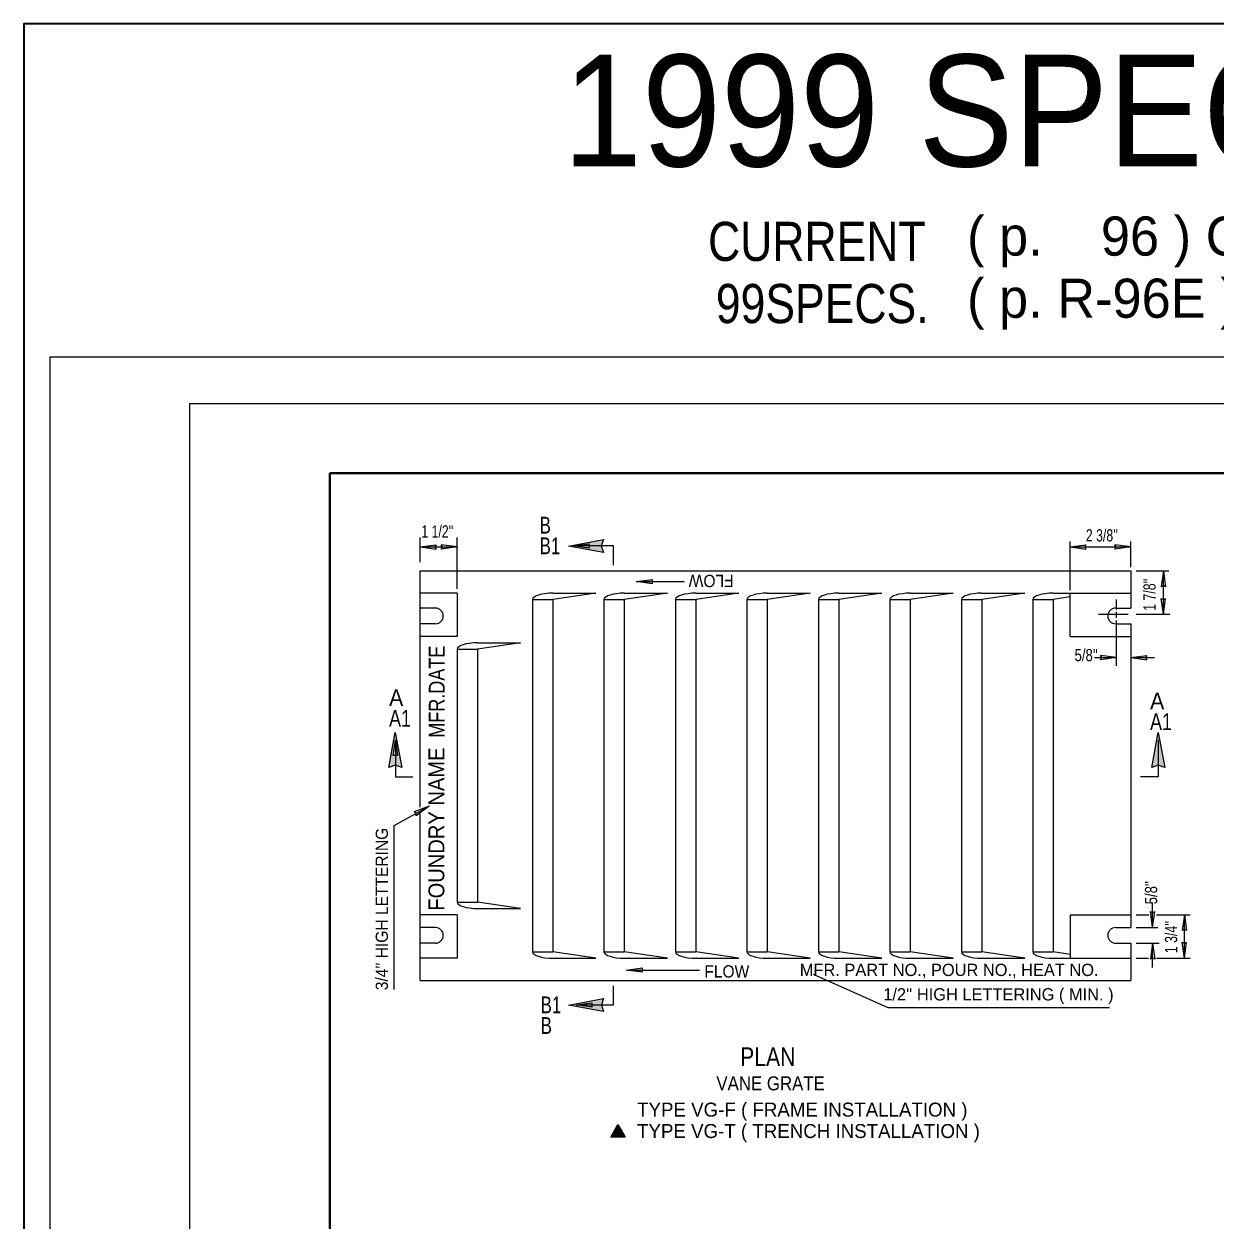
# Model space of a CAD drawing. Extents: x -399 to -31, y -119 to 153.
# Drawn here: x -399.4 to -271.7, y 24.7 to 153 of the extents above; entities that cross this region are included whole.
import ezdxf
from ezdxf.enums import TextEntityAlignment as Align

# ---------------------------------------------------------------- set-up
doc = ezdxf.new("R2010")
doc.units = 0
doc.header["$LTSCALE"] = 0.53
doc.layers.add('1', color=7, linetype='Continuous', lineweight=25)
doc.layers.add('60', color=7, linetype='Continuous')

msp = doc.modelspace()

# ---------------------------------------------------------------- hatches: boundary and pattern name
at = {"layer": '1'}
for points in [[(-337.2838, 97.7003), (-337.5201, 97.0033), (-337.2878, 96.3008), (-341.039, 96.9878)], [(-340.5164, 96.9928), (-338.8134, 97.2267), (-338.8134, 96.7587)], [(-333.7734, 93.1644), (-332.0704, 93.3984), (-332.0704, 92.9304)], [(-358.8982, 73.2233), (-359.5952, 73.4596), (-360.2978, 73.2272), (-359.6107, 76.9785)], [(-359.606, 76.2039), (-359.372, 74.5009), (-359.84, 74.5009)], [(-277.0769, 73.2233), (-277.7739, 73.4596), (-278.4764, 73.2272), (-277.7894, 76.9785)], [(-334.8207, 51.4763), (-333.1177, 51.7103), (-333.1177, 51.2423)], [(-337.2661, 48.4409), (-337.5023, 47.7439), (-337.27, 47.0414), (-341.0213, 47.7284)], [(-340.217, 47.7501), (-338.514, 47.9841), (-338.514, 47.5161)], [(-335.7253, 34.9202), (-334.9459, 33.5702), (-336.5048, 33.5702)]]:
    msp.add_hatch(color=256, dxfattribs=at).paths.add_polyline_path(points)

# ---------------------------------------------------------------- linework, layer by layer
at = {"layer": '1', "lineweight": 13}
for p, q in [((-396.6432, 117.2992), (-36.6433, 117.2992)), ((-396.6432, -112.7008), (-396.6432, 117.2992)), ((-356.9297, 95.2605), (-356.9297, 97.8907)), ((-352.9733, 92.3775), (-352.9733, 97.8907)), ((-356.9297, 96.8907), (-352.9733, 96.8907)), ((-287.2282, 92.2518), (-287.2282, 97.4903)), ((-287.2282, 96.8907), (-280.7118, 96.8907)), ((-280.7118, 94.7085), (-280.7118, 97.4903)), ((-280.13, 94.3289), (-276.625, 94.3289)), ((-277.2209, 89.671), (-277.2209, 94.3289)), ((-333.7734, 93.1644), (-328.6303, 93.1644)), ((-282.2482, 90.1805), (-282.2482, 91.2531)), ((-282.2482, 89.2834), (-282.2482, 89.927)), ((-284.1887, 89.671), (-281.0123, 89.671)), ((-282.2482, 84.1448), (-282.2482, 89.0104)), ((-280.13, 89.671), (-276.5334, 89.671)), ((-284.6126, 85.0131), (-282.2482, 85.0131)), ((-280.7118, 85.0131), (-278.1591, 85.0131)), ((-278.3846, 56.0486), (-278.3846, 58.7432)), ((-280.13, 57.4152), (-278.7942, 57.4152)), ((-277.9691, 57.4152), (-274.3458, 57.4152)), ((-274.9645, 52.7572), (-274.9645, 57.4152)), ((-280.13, 56.0486), (-277.8256, 56.0486)), ((-280.13, 54.3626), (-277.6821, 54.3626)), ((-278.3846, 51.7713), (-278.3846, 54.3626)), ((-280.13, 52.7572), (-278.8029, 52.7572)), ((-277.9444, 52.7572), (-274.3458, 52.7572)), ((-334.8207, 51.4763), (-326.9651, 51.4763))]:
    msp.add_line(p, q, dxfattribs=at)
at = {"layer": '1', "lineweight": 40}
for p, q in [((-366.6432, 104.7992), (-41.6433, 104.7992)), ((-366.6432, -100.2008), (-366.6432, 104.7992))]:
    msp.add_line(p, q, dxfattribs=at)
at = {"layer": '1'}
for p, q in [((-356.9297, 96.8907), (-355.2267, 97.1247)), ((-356.9297, 96.8907), (-355.2267, 96.6568)), ((-352.9733, 96.8907), (-354.6763, 97.1247)), ((-352.9733, 96.8907), (-354.6763, 96.6568)), ((-287.2282, 96.8907), (-285.5252, 97.1247)), ((-287.2282, 96.8907), (-285.5252, 96.6568)), ((-280.7118, 96.8907), (-282.4148, 97.1247)), ((-280.7118, 96.8907), (-282.4148, 96.6568)), ((-356.9297, 94.3289), (-280.7118, 94.3289)), ((-356.9297, 68.9594), (-356.9297, 94.3289)), ((-280.7118, 94.3289), (-280.7118, 90.3264)), ((-277.2209, 94.3289), (-277.4549, 92.6259)), ((-277.2209, 94.3289), (-276.9869, 92.6259)), ((-352.9733, 91.9317), (-356.9297, 91.9317)), ((-352.9733, 91.9317), (-352.9733, 87.2738)), ((-344.8903, 91.2552), (-342.7138, 91.2552)), ((-344.8903, 91.2552), (-344.8903, 53.4338)), ((-342.7178, 91.9317), (-338.0944, 91.9317)), ((-338.0944, 91.9317), (-342.7138, 91.2552)), ((-342.7138, 91.2552), (-342.7138, 53.4338)), ((-337.2233, 91.2552), (-335.0467, 91.2552)), ((-337.2233, 91.2552), (-337.2233, 53.4338)), ((-335.0508, 91.9317), (-330.4274, 91.9317)), ((-330.4274, 91.9317), (-335.0467, 91.2552)), ((-335.0467, 91.2552), (-335.0467, 53.4338)), ((-329.5562, 91.2552), (-327.3797, 91.2552)), ((-329.5562, 91.2552), (-329.5562, 53.4338)), ((-327.3837, 91.9317), (-322.7603, 91.9317)), ((-322.7603, 91.9317), (-327.3797, 91.2552)), ((-327.3797, 91.2552), (-327.3797, 53.4338)), ((-321.8893, 91.2552), (-319.7127, 91.2552)), ((-321.8893, 91.2552), (-321.8893, 53.4338)), ((-319.7167, 91.9317), (-315.0933, 91.9317)), ((-315.0933, 91.9317), (-319.7127, 91.2552)), ((-319.7127, 91.2552), (-319.7127, 53.4338)), ((-314.2222, 91.2552), (-312.0456, 91.2552)), ((-314.2222, 91.2552), (-314.2222, 53.4338)), ((-312.0497, 91.9317), (-307.4262, 91.9317)), ((-307.4262, 91.9317), (-312.0456, 91.2552)), ((-312.0456, 91.2552), (-312.0456, 53.4338)), ((-306.5552, 91.2552), (-304.3786, 91.2552)), ((-306.5552, 91.2552), (-306.5552, 53.4338)), ((-304.3827, 91.9317), (-299.7593, 91.9317)), ((-299.7593, 91.9317), (-304.3786, 91.2552)), ((-304.3786, 91.2552), (-304.3786, 53.4338)), ((-298.8881, 91.2552), (-296.7115, 91.2552)), ((-298.8881, 91.2552), (-298.8881, 53.4338)), ((-296.7156, 91.9317), (-292.0922, 91.9317)), ((-292.0922, 91.9317), (-296.7115, 91.2552)), ((-296.7115, 91.2552), (-296.7115, 53.4338)), ((-291.2211, 91.2552), (-289.0445, 91.2552)), ((-291.2211, 91.2552), (-291.2211, 53.4338)), ((-289.0486, 91.9317), (-287.2282, 91.9317)), ((-287.2282, 91.5212), (-289.0445, 91.2552)), ((-289.0445, 91.2552), (-289.0445, 53.4338)), ((-287.2282, 91.9317), (-280.7118, 91.9317)), ((-287.2282, 87.2738), (-287.2282, 91.9317)), ((-277.2209, 89.671), (-277.4549, 91.374)), ((-277.2209, 89.671), (-276.9869, 91.374)), ((-355.3052, 90.3264), (-356.9297, 90.3264)), ((-282.3363, 90.3264), (-280.7118, 90.3264)), ((-355.3052, 88.6404), (-356.9297, 88.6404)), ((-282.3363, 88.6404), (-280.7118, 88.6404)), ((-280.7118, 88.6404), (-280.7118, 56.0486)), ((-352.9733, 87.2738), (-356.9297, 87.2738)), ((-350.8008, 86.6004), (-346.1774, 86.6004)), ((-346.1774, 86.6004), (-350.7967, 85.9238)), ((-287.2282, 87.2738), (-280.7118, 87.2738)), ((-352.9733, 85.9238), (-352.9733, 58.7652)), ((-352.9733, 85.9238), (-350.7967, 85.9238)), ((-350.7967, 85.9238), (-350.7967, 58.7652)), ((-282.2482, 85.0131), (-283.9513, 85.2471)), ((-282.2482, 85.0131), (-283.9513, 84.7791)), ((-280.7118, 85.0131), (-279.0088, 85.2471)), ((-280.7118, 85.0131), (-279.0088, 84.7791)), ((-355.9842, 69.0657), (-357.5911, 68.4549)), ((-355.9842, 69.0657), (-357.3667, 68.0442)), ((-356.9297, 50.3601), (-356.9297, 68.2588)), ((-352.9733, 58.7652), (-350.7967, 58.7652)), ((-350.8008, 58.0886), (-346.1774, 58.0886)), ((-346.1774, 58.0886), (-350.7967, 58.7652)), ((-352.9733, 57.4152), (-356.9297, 57.4152)), ((-352.9733, 57.4152), (-352.9733, 52.7572)), ((-287.2282, 57.4152), (-280.7118, 57.4152)), ((-287.2282, 57.4152), (-287.2282, 52.7572)), ((-278.3846, 56.0486), (-278.6186, 57.7516)), ((-278.3846, 56.0486), (-278.1506, 57.7516)), ((-274.9645, 57.4152), (-275.1985, 55.7122)), ((-274.9645, 57.4152), (-274.7305, 55.7122)), ((-355.3052, 56.0486), (-356.9297, 56.0486)), ((-282.3363, 56.0486), (-280.7118, 56.0486)), ((-355.3052, 54.3626), (-356.9297, 54.3626)), ((-282.3363, 54.3626), (-280.7118, 54.3626)), ((-280.7118, 54.3626), (-280.7118, 50.3601)), ((-278.3846, 54.3626), (-278.6186, 52.6596)), ((-278.3846, 54.3626), (-278.1506, 52.6596)), ((-274.9645, 52.7572), (-275.1985, 54.4602)), ((-274.9645, 52.7572), (-274.7305, 54.4602)), ((-352.9733, 52.7572), (-356.9297, 52.7572)), ((-344.8903, 53.4338), (-342.7138, 53.4338)), ((-342.7178, 52.7572), (-338.0944, 52.7572)), ((-338.0944, 52.7572), (-342.7138, 53.4338)), ((-337.2233, 53.4338), (-335.0467, 53.4338)), ((-335.0508, 52.7572), (-330.4274, 52.7572)), ((-330.4274, 52.7572), (-335.0467, 53.4338)), ((-329.5562, 53.4338), (-327.3797, 53.4338)), ((-327.3837, 52.7572), (-322.7603, 52.7572)), ((-322.7603, 52.7572), (-327.3797, 53.4338)), ((-321.8893, 53.4338), (-319.7127, 53.4338)), ((-319.7167, 52.7572), (-315.0933, 52.7572)), ((-315.0933, 52.7572), (-319.7127, 53.4338)), ((-314.2222, 53.4338), (-312.0456, 53.4338)), ((-312.0497, 52.7572), (-307.4262, 52.7572)), ((-307.4262, 52.7572), (-312.0456, 53.4338)), ((-306.5552, 53.4338), (-304.3786, 53.4338)), ((-304.3827, 52.7572), (-299.7593, 52.7572)), ((-299.7593, 52.7572), (-304.3786, 53.4338)), ((-298.8881, 53.4338), (-296.7115, 53.4338)), ((-296.7156, 52.7572), (-292.0922, 52.7572)), ((-292.0922, 52.7572), (-296.7115, 53.4338)), ((-291.2211, 53.4338), (-289.0445, 53.4338)), ((-289.0486, 52.7572), (-287.2282, 52.7572)), ((-287.2282, 53.1678), (-289.0445, 53.4338)), ((-287.2282, 52.7572), (-280.7118, 52.7572)), ((-356.9297, 50.3601), (-280.7118, 50.3601))]:
    msp.add_line(p, q, dxfattribs=at)
at = {"layer": '1', "lineweight": 35}
msp.add_lwpolyline([(-399.4453, -118.8623), (-31.1567, -118.8623), (-31.1567, 153.0143), (-399.4453, 153.0143)], close=True, dxfattribs=at)
at = {"layer": '1'}
for points in [[(-381.6432, -107.7008), (-381.6432, 112.2992), (-36.6433, 112.2992)], [(-355.2267, 97.1247), (-355.3584, 96.8883), (-355.2267, 96.6568)], [(-354.6763, 96.6568), (-354.5446, 96.8932), (-354.6763, 97.1247)], [(-336.217, 94.9509), (-336.217, 96.9928), (-340.5164, 96.9928)], [(-285.5252, 97.1247), (-285.6569, 96.8883), (-285.5252, 96.6568)], [(-282.4148, 96.6568), (-282.2831, 96.8932), (-282.4148, 97.1247)], [(-276.9869, 92.6259), (-277.2233, 92.7577), (-277.4549, 92.6259)], [(-277.4549, 91.374), (-277.2185, 91.2422), (-276.9869, 91.374)], [(-283.9513, 84.7791), (-283.8195, 85.0155), (-283.9513, 85.2471)], [(-279.0088, 85.2471), (-279.1406, 85.0107), (-279.0088, 84.7791)], [(-359.606, 76.2039), (-359.606, 72.2039), (-357.7142, 72.2039)], [(-277.7788, 76.2039), (-277.7788, 72.2039), (-279.6707, 72.2039)], [(-357.3667, 68.0442), (-357.3644, 68.3148), (-357.5911, 68.4549)], [(-278.6186, 57.7516), (-278.3822, 57.6198), (-278.1506, 57.7516)], [(-274.7305, 55.7122), (-274.9669, 55.8439), (-275.1985, 55.7122)], [(-275.1985, 54.4602), (-274.9621, 54.3285), (-274.7305, 54.4602)], [(-278.1506, 52.6596), (-278.387, 52.7913), (-278.6186, 52.6596)], [(-340.217, 47.7501), (-336.217, 47.7501), (-336.217, 49.7769)]]:
    msp.add_lwpolyline(points, dxfattribs=at)
for points in [[(-337.2838, 97.7003), (-337.5201, 97.0033), (-337.2878, 96.3008), (-341.039, 96.9878)], [(-358.8982, 73.2233), (-359.5952, 73.4596), (-360.2978, 73.2272), (-359.6107, 76.9785)], [(-277.0769, 73.2233), (-277.7739, 73.4596), (-278.4764, 73.2272), (-277.7894, 76.9785)], [(-337.2661, 48.4409), (-337.5023, 47.7439), (-337.27, 47.0414), (-341.0213, 47.7284)], [(-335.7253, 34.9202), (-334.9459, 33.5702), (-336.5048, 33.5702)]]:
    msp.add_lwpolyline(points, close=True, dxfattribs=at)
at = {"layer": '1', "lineweight": 13}
for points in [[(-340.5164, 96.9928), (-338.8134, 97.2267), (-338.8134, 96.7587)], [(-333.7734, 93.1644), (-332.0704, 93.3984), (-332.0704, 92.9304)], [(-359.606, 76.2039), (-359.372, 74.5009), (-359.84, 74.5009)], [(-334.8207, 51.4763), (-333.1177, 51.7103), (-333.1177, 51.2423)], [(-340.217, 47.7501), (-338.514, 47.9841), (-338.514, 47.5161)]]:
    msp.add_lwpolyline(points, close=True, dxfattribs=at)
for points in [[(-359.7439, 49.3951), (-359.7439, 67.0126), (-355.9842, 69.0657)], [(-314.7697, 51.0401), (-306.7813, 47.4522), (-282.9914, 47.4522)]]:
    msp.add_lwpolyline(points, dxfattribs=at)
at = {"layer": '1'}
for centre, start, end in [((-355.3052, 89.4834), 270, 90), ((-282.3363, 89.4834), 90, 270), ((-355.3052, 55.2056), 270, 90), ((-282.3363, 55.2056), 90, 270)]:
    msp.add_arc(centre, 0.843, start, end, dxfattribs=at)
for centre, major_axis, start_param, end_param in [((-342.7138, 91.2552), (-2.1769, -0.0131), 4.71238883, 6.26376706), ((-335.0468, 91.2552), (-2.1769, -0.0131), 4.71238883, 6.26376706), ((-327.3797, 91.2552), (-2.1769, -0.0131), 4.71238883, 6.26376706), ((-319.7127, 91.2552), (-2.1769, -0.0131), 4.71238883, 6.26376706), ((-312.0456, 91.2552), (-2.1769, -0.0131), 4.71238883, 6.26376706), ((-304.3786, 91.2552), (-2.1769, -0.0131), 4.71238883, 6.26376706), ((-296.7115, 91.2552), (-2.1769, -0.0131), 4.71238883, 6.26376706), ((-289.0445, 91.2552), (-2.1769, -0.0131), 4.71238883, 6.26376706), ((-350.7967, 85.9238), (-2.1769, -0.0131), 4.71238883, 6.26376706), ((-350.7967, 58.7652), (2.1769, -0.0131), 3.1610109, 4.71238913), ((-342.7138, 53.4338), (2.1769, -0.0131), 3.1610109, 4.71238913), ((-335.0468, 53.4338), (2.1769, -0.0131), 3.1610109, 4.71238913), ((-327.3797, 53.4338), (2.1769, -0.0131), 3.1610109, 4.71238913), ((-319.7127, 53.4338), (2.1769, -0.0131), 3.1610109, 4.71238913), ((-312.0456, 53.4338), (2.1769, -0.0131), 3.1610109, 4.71238913), ((-304.3786, 53.4338), (2.1769, -0.0131), 3.1610109, 4.71238913), ((-296.7115, 53.4338), (2.1769, -0.0131), 3.1610109, 4.71238913), ((-289.0445, 53.4338), (2.1769, -0.0131), 3.1610109, 4.71238913)]:
    msp.add_ellipse(centre, major_axis=major_axis, ratio=0.310799, start_param=start_param, end_param=end_param, dxfattribs=at)

# ---------------------------------------------------------------- texts
for s, height, width, p in [('1999 SPECS. FINAL ENGLISH', 12, 0.95, (-341.6312, 137.7161)), ('CURRENT', 4.2, 0.85, (-326.0607, 127.5798)), ('99SPECS.', 4.2, 0.85, (-325.2268, 120.9085)), ('B', 1.8, 0.75, (-344.1223, 98.325)), ("1 1/2''", 1.315, 0.75, (-356.8177, 97.898)), ("2 3/8''", 1.315, 0.75, (-285.5387, 97.4769)), ('B1', 1.8, 0.75, (-344.1223, 96.1083)), ("5/8''", 1.315, 0.8, (-286.7459, 84.6227)), ('A', 1.8, 0.95, (-360.2781, 79.8154)), ('A', 1.8, 0.95, (-278.6489, 79.461)), ('A1', 1.8, 0.8, (-360.2781, 77.5987)), ('A1', 1.8, 0.8, (-278.6489, 77.2443)), ('FLOW', 1.315, 0.95, (-326.4651, 50.6856)), ('B1', 1.8, 0.75, (-344.0148, 46.8481)), ('B', 1.8, 0.75, (-344.0148, 44.6314)), ('VANE GRATE', 1.5, 0.9, (-325.1694, 38.5763))]:
    msp.add_text(s, height=height, dxfattribs=dict(at, width=width)).set_placement(p)
for s, height, rotation, width, p in [('FLOW', 1.315, 180, 0.95, (-323.3115, 93.8965)), ("1 7/8''", 1.315, 90, 0.75, (-278.0516, 90.0431)), ('MFR.DATE', 1.7, 90, 0.85, (-354.3165, 76.4211)), ('FOUNDRY NAME', 1.7, 90, 0.95, (-354.3524, 57.8535)), ("3/4'' HIGH LETTERING", 1.315, 90, 0.95, (-360.4011, 49.3195)), ("5/8''", 1.315, 90, 0.8, (-277.8851, 58.5407)), ("1 3/4''", 1.315, 90, 0.75, (-275.7387, 53.303))]:
    msp.add_text(s, height=height, rotation=rotation, dxfattribs=dict(at, width=width)).set_placement(p)
for s, height, p in [('MFR. PART NO., POUR NO., HEAT NO.', 1.315, (-316.2183, 50.8451)), ("1/2'' HIGH LETTERING ( MIN. )", 1.315, (-307.2675, 48.2236)), ('TYPE VG-F ( FRAME INSTALLATION )', 1.5, (-333.6713, 35.7602)), ('TYPE VG-T ( TRENCH INSTALLATION )', 1.5, (-333.6795, 33.4597))]:
    msp.add_text(s, height=height, dxfattribs=at).set_placement(p)
at = {"layer": '1', "width": 0.85}
msp.add_text('PLAN', height=2, dxfattribs=at).set_placement((-319.6508, 41.1893), align=Align.CENTER)
at = {"layer": '60'}
for s, p in [('( p.    96 ) CAST INLET GRATE - ( CIG- 1- 3 ) - FINAL ENGLISH ( 4/10/97 )', (-298.2799, 128.1497)), ('( p. R-96E ) CAST INLET GRATE - ( CIG-2-00E ) - FINAL ENGLISH ( 7/1/99 )', (-298.2799, 121.4784))]:
    msp.add_text(s, height=4.2, dxfattribs=at).set_placement(p)

doc.saveas('drawing.dxf')
